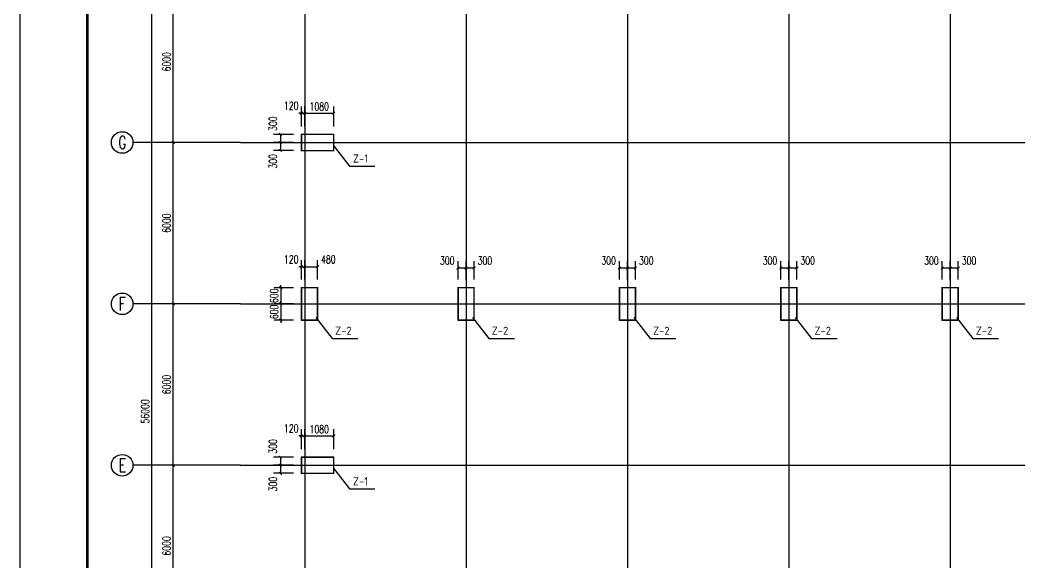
# Model space of a CAD drawing. Extents: x -73672 to 366960, y -527333 to 140666.
# Drawn here: x 177679 to 214822, y -59486 to -39335 of the extents above; entities that cross this region are included whole.
import ezdxf
from ezdxf.enums import TextEntityAlignment as Align

# ---------------------------------------------------------------- set-up
doc = ezdxf.new("R2010")
doc.units = 0
doc.header["$LTSCALE"] = 1000
doc.header["$MEASUREMENT"] = 0
for name, color, linetype in [('AXIS', 3, 'Continuous'), ('AXIS_TEXT', 7, 'Continuous'), ('COLUMN', 9, 'Continuous'), ('NUM', 3, 'Continuous'), ('PUB_TITLE', 4, 'Continuous'), ('建-尺寸', 3, 'Continuous')]:
    doc.layers.add(name, color=color, linetype=linetype)
doc.styles.add('_TCH_AXIS', font='COMPLEX', dxfattribs={"bigfont": 'GBCBIG'})
doc.styles.add('_TCH_DIM_T3', font='SIMPLEX', dxfattribs={"width": 0.705882, "bigfont": 'GBCBIG'})
doc.styles.add('A-DIM_T3', font='SIMPLEX', dxfattribs={"width": 0.705882, "bigfont": 'GBCBIG'})
doc.styles.add('COMPLEX', font='COMPLEX', dxfattribs={"bigfont": 'Tssdchn.shx'})
doc.styles.add('TSSD_Norm', font='Tssdeng.shx', dxfattribs={"bigfont": 'hztxt.shx'})
doc.dimstyles.new('_TCH_ARCH-100', dxfattribs={"dimtxt": 297.5, "dimasz": 100, "dimexe": 250, "dimexo": 300, "dimgap": 100, "dimtad": 1, "dimdec": 0, "dimzin": 0, "dimdsep": 46, "dimtxsty": '_TCH_DIM_T3', "dimblk": 'ARCHTICK', "dimcen": 0.09, "dimclrt": 7, "dimazin": 2, "dimtfac": 1, "dimtdec": 0, "dimtix": 1, "dimtmove": 2, "dimatfit": 3, "dimfxl": 0, "dimtolj": 1, "dimtzin": 0, "dimarcsym": 0})
doc.dimstyles.new('A-DIM-100', dxfattribs={"dimtxt": 297.5, "dimasz": 100, "dimexe": 250, "dimexo": 300, "dimgap": 100, "dimtad": 1, "dimdec": 0, "dimzin": 0, "dimdsep": 46, "dimtxsty": 'A-DIM_T3', "dimblk": 'ARCHTICK', "dimcen": 0.09, "dimclrt": 7, "dimazin": 2, "dimtfac": 1, "dimtdec": 0, "dimtix": 1, "dimtmove": 2, "dimatfit": 3, "dimfxl": 0, "dimtolj": 1, "dimtzin": 0, "dimarcsym": 0})

# ---------------------------------------------------------------- blocks, each defined once
blk = doc.blocks.new('_AXISO')
blk.add_circle((0, 0), 0.5)
at = {"layer": 'AXIS_TEXT', "style": 'COMPLEX'}
blk.add_attdef('A', text='', height=0.56, dxfattribs=at).set_placement((-0.25, -0.28), (0.25, -0.28), align=Align.FIT)
blk = doc.blocks.new('_ArchTick')
at = {"color": 0, "linetype": 'ByBlock', "const_width": 0.4}
blk.add_lwpolyline([(-0.5, -0.5), (0.5, 0.5)], dxfattribs=at)
blk = doc.blocks.new('*D8281')
at = {"layer": 'AXIS', "color": 0, "lineweight": -2}
for p, q in [((185578, -25889), (182328, -25889)), ((182578, -81889), (182578, -25889)), ((185578, -81889), (182328, -81889))]:
    blk.add_line(p, q, dxfattribs=at)
at = {"layer": 'Defpoints', "color": 0}
for p in [(182578, -25889), (185878, -25889), (185878, -81889)]:
    blk.add_point(p, dxfattribs=at)
at = {"layer": 'AXIS', "color": 0, "linetype": 'ByBlock', "lineweight": -2, "xscale": 100, "yscale": 100, "zscale": 100}
for p, rotation in [((182578, -25889), 90), ((182578, -81889), 270)]:
    blk.add_blockref('_ArchTick', p, dxfattribs=dict(at, rotation=rotation))
at = {"layer": 'AXIS', "color": 7, "insert": (182330, -53889), "char_height": 297.5, "attachment_point": 5, "rotation": 90, "style": '_TCH_DIM_T3'}
blk.add_mtext('\\A1;56000', dxfattribs=at)
blk = doc.blocks.new('*D8285')
at = {"layer": 'AXIS', "color": 0, "lineweight": -2}
for p, q in [((185578, -55889), (183128, -55889)), ((183378, -61889), (183378, -55889)), ((185578, -61889), (183128, -61889))]:
    blk.add_line(p, q, dxfattribs=at)
at = {"layer": 'Defpoints', "color": 0}
for p in [(183378, -55889), (185878, -55889), (185878, -61889)]:
    blk.add_point(p, dxfattribs=at)
at = {"layer": 'AXIS', "color": 0, "linetype": 'ByBlock', "lineweight": -2, "xscale": 100, "yscale": 100, "zscale": 100}
for p, rotation in [((183378, -55889), 90), ((183378, -61889), 270)]:
    blk.add_blockref('_ArchTick', p, dxfattribs=dict(at, rotation=rotation))
at = {"layer": 'AXIS', "color": 7, "insert": (183130, -58889), "char_height": 297.5, "attachment_point": 5, "rotation": 90, "style": '_TCH_DIM_T3'}
blk.add_mtext('\\A1;6000', dxfattribs=at)
blk = doc.blocks.new('*D8286')
at = {"layer": 'AXIS', "color": 0, "lineweight": -2}
for p, q in [((185578, -49889), (183128, -49889)), ((183378, -55889), (183378, -49889)), ((185578, -55889), (183128, -55889))]:
    blk.add_line(p, q, dxfattribs=at)
at = {"layer": 'Defpoints', "color": 0}
for p in [(183378, -49889), (185878, -49889), (185878, -55889)]:
    blk.add_point(p, dxfattribs=at)
at = {"layer": 'AXIS', "color": 0, "linetype": 'ByBlock', "lineweight": -2, "xscale": 100, "yscale": 100, "zscale": 100}
for p, rotation in [((183378, -49889), 90), ((183378, -55889), 270)]:
    blk.add_blockref('_ArchTick', p, dxfattribs=dict(at, rotation=rotation))
at = {"layer": 'AXIS', "color": 7, "insert": (183130, -52889), "char_height": 297.5, "attachment_point": 5, "rotation": 90, "style": '_TCH_DIM_T3'}
blk.add_mtext('\\A1;6000', dxfattribs=at)
blk = doc.blocks.new('*D8287')
at = {"layer": 'AXIS', "color": 0, "lineweight": -2}
for p, q in [((185578, -43889), (183128, -43889)), ((183378, -49889), (183378, -43889)), ((185578, -49889), (183128, -49889))]:
    blk.add_line(p, q, dxfattribs=at)
at = {"layer": 'Defpoints', "color": 0}
for p in [(183378, -43889), (185878, -43889), (185878, -49889)]:
    blk.add_point(p, dxfattribs=at)
at = {"layer": 'AXIS', "color": 0, "linetype": 'ByBlock', "lineweight": -2, "xscale": 100, "yscale": 100, "zscale": 100}
for p, rotation in [((183378, -43889), 90), ((183378, -49889), 270)]:
    blk.add_blockref('_ArchTick', p, dxfattribs=dict(at, rotation=rotation))
at = {"layer": 'AXIS', "color": 7, "insert": (183130, -46889), "char_height": 297.5, "attachment_point": 5, "rotation": 90, "style": '_TCH_DIM_T3'}
blk.add_mtext('\\A1;6000', dxfattribs=at)
blk = doc.blocks.new('*D8288')
at = {"layer": 'AXIS', "color": 0, "lineweight": -2}
for p, q in [((185578, -37889), (183128, -37889)), ((183378, -43889), (183378, -37889)), ((185578, -43889), (183128, -43889))]:
    blk.add_line(p, q, dxfattribs=at)
at = {"layer": 'Defpoints', "color": 0}
for p in [(183378, -37889), (185878, -37889), (185878, -43889)]:
    blk.add_point(p, dxfattribs=at)
at = {"layer": 'AXIS', "color": 0, "linetype": 'ByBlock', "lineweight": -2, "xscale": 100, "yscale": 100, "zscale": 100}
for p, rotation in [((183378, -37889), 90), ((183378, -43889), 270)]:
    blk.add_blockref('_ArchTick', p, dxfattribs=dict(at, rotation=rotation))
at = {"layer": 'AXIS', "color": 7, "insert": (183130, -40889), "char_height": 297.5, "attachment_point": 5, "rotation": 90, "style": '_TCH_DIM_T3'}
blk.add_mtext('\\A1;6000', dxfattribs=at)
blk = doc.blocks.new('*D8409')
at = {"layer": 'Defpoints', "color": 0}
for p in [(188264, -42798), (188144, -43589), (188264, -43589)]:
    blk.add_point(p, dxfattribs=at)
at = {"layer": '建-尺寸', "color": 0, "lineweight": -2}
for p, q in [((188144, -43289), (188144, -42548)), ((188264, -43289), (188264, -42548)), ((188144, -42798), (188044, -42798)), ((188144, -42798), (188264, -42798)), ((188264, -42798), (188364, -42798))]:
    blk.add_line(p, q, dxfattribs=at)
at = {"layer": '建-尺寸', "color": 0, "linetype": 'ByBlock', "lineweight": -2, "xscale": 100, "yscale": 100, "zscale": 100}
blk.add_blockref('_ArchTick', (188144, -42798), dxfattribs=at)
at = {"layer": '建-尺寸', "color": 0, "linetype": 'ByBlock', "lineweight": -2, "xscale": 100, "yscale": 100, "zscale": 100, "rotation": 180}
blk.add_blockref('_ArchTick', (188264, -42798), dxfattribs=at)
at = {"layer": '建-尺寸', "color": 7, "insert": (187764, -42523), "char_height": 297.5, "attachment_point": 5, "style": 'A-DIM_T3'}
blk.add_mtext('\\A1;120', dxfattribs=at)
blk = doc.blocks.new('*D8410')
at = {"layer": 'Defpoints', "color": 0}
for p in [(189344, -42798), (188264, -43589), (189344, -43589)]:
    blk.add_point(p, dxfattribs=at)
at = {"layer": '建-尺寸', "color": 0, "lineweight": -2}
for p, q in [((188264, -43289), (188264, -42548)), ((189344, -43289), (189344, -42548)), ((188264, -42798), (189344, -42798))]:
    blk.add_line(p, q, dxfattribs=at)
at = {"layer": '建-尺寸', "color": 0, "linetype": 'ByBlock', "lineweight": -2, "xscale": 100, "yscale": 100, "zscale": 100, "rotation": 180}
blk.add_blockref('_ArchTick', (188264, -42798), dxfattribs=at)
at = {"layer": '建-尺寸', "color": 0, "linetype": 'ByBlock', "lineweight": -2, "xscale": 100, "yscale": 100, "zscale": 100}
blk.add_blockref('_ArchTick', (189344, -42798), dxfattribs=at)
at = {"layer": '建-尺寸', "color": 7, "insert": (188804, -42549), "char_height": 297.5, "attachment_point": 5, "style": 'A-DIM_T3'}
blk.add_mtext('\\A1;1080', dxfattribs=at)
blk = doc.blocks.new('*D8411')
at = {"layer": 'Defpoints', "color": 0}
for p in [(188144, -43589), (187360, -43889), (188144, -43889)]:
    blk.add_point(p, dxfattribs=at)
at = {"layer": '建-尺寸', "color": 0, "lineweight": -2}
for p, q in [((187844, -43589), (187110, -43589)), ((187360, -43589), (187360, -43889)), ((187844, -43889), (187110, -43889))]:
    blk.add_line(p, q, dxfattribs=at)
at = {"layer": '建-尺寸', "color": 0, "linetype": 'ByBlock', "lineweight": -2, "xscale": 100, "yscale": 100, "zscale": 100}
for p, rotation in [((187360, -43589), 90), ((187360, -43889), 270)]:
    blk.add_blockref('_ArchTick', p, dxfattribs=dict(at, rotation=rotation))
at = {"layer": '建-尺寸', "color": 7, "insert": (187085, -43189), "char_height": 297.5, "attachment_point": 5, "rotation": 90, "style": 'A-DIM_T3'}
blk.add_mtext('\\A1;300', dxfattribs=at)
blk = doc.blocks.new('*D8412')
at = {"layer": 'Defpoints', "color": 0}
for p in [(187360, -44189), (188144, -43889), (188144, -44189)]:
    blk.add_point(p, dxfattribs=at)
at = {"layer": '建-尺寸', "color": 0, "lineweight": -2}
for p, q in [((187844, -43889), (187110, -43889)), ((187844, -44189), (187110, -44189)), ((187360, -43889), (187360, -44189))]:
    blk.add_line(p, q, dxfattribs=at)
at = {"layer": '建-尺寸', "color": 0, "linetype": 'ByBlock', "lineweight": -2, "xscale": 100, "yscale": 100, "zscale": 100}
for p, rotation in [((187360, -43889), 90), ((187360, -44189), 270)]:
    blk.add_blockref('_ArchTick', p, dxfattribs=dict(at, rotation=rotation))
at = {"layer": '建-尺寸', "color": 7, "insert": (187085, -44589), "char_height": 297.5, "attachment_point": 5, "rotation": 90, "style": 'A-DIM_T3'}
blk.add_mtext('\\A1;300', dxfattribs=at)
blk = doc.blocks.new('*D8413')
at = {"layer": 'Defpoints', "color": 0}
for p in [(188264, -54798), (188144, -55589), (188264, -55589)]:
    blk.add_point(p, dxfattribs=at)
at = {"layer": '建-尺寸', "color": 0, "lineweight": -2}
for p, q in [((188144, -55289), (188144, -54548)), ((188264, -55289), (188264, -54548)), ((188144, -54798), (188044, -54798)), ((188144, -54798), (188264, -54798)), ((188264, -54798), (188364, -54798))]:
    blk.add_line(p, q, dxfattribs=at)
at = {"layer": '建-尺寸', "color": 0, "linetype": 'ByBlock', "lineweight": -2, "xscale": 100, "yscale": 100, "zscale": 100}
blk.add_blockref('_ArchTick', (188144, -54798), dxfattribs=at)
at = {"layer": '建-尺寸', "color": 0, "linetype": 'ByBlock', "lineweight": -2, "xscale": 100, "yscale": 100, "zscale": 100, "rotation": 180}
blk.add_blockref('_ArchTick', (188264, -54798), dxfattribs=at)
at = {"layer": '建-尺寸', "color": 7, "insert": (187764, -54523), "char_height": 297.5, "attachment_point": 5, "style": 'A-DIM_T3'}
blk.add_mtext('\\A1;120', dxfattribs=at)
blk = doc.blocks.new('*D8414')
at = {"layer": 'Defpoints', "color": 0}
for p in [(189344, -54798), (188264, -55589), (189344, -55589)]:
    blk.add_point(p, dxfattribs=at)
at = {"layer": '建-尺寸', "color": 0, "lineweight": -2}
for p, q in [((188264, -55289), (188264, -54548)), ((189344, -55289), (189344, -54548)), ((188264, -54798), (189344, -54798))]:
    blk.add_line(p, q, dxfattribs=at)
at = {"layer": '建-尺寸', "color": 0, "linetype": 'ByBlock', "lineweight": -2, "xscale": 100, "yscale": 100, "zscale": 100, "rotation": 180}
blk.add_blockref('_ArchTick', (188264, -54798), dxfattribs=at)
at = {"layer": '建-尺寸', "color": 0, "linetype": 'ByBlock', "lineweight": -2, "xscale": 100, "yscale": 100, "zscale": 100}
blk.add_blockref('_ArchTick', (189344, -54798), dxfattribs=at)
at = {"layer": '建-尺寸', "color": 7, "insert": (188804, -54549), "char_height": 297.5, "attachment_point": 5, "style": 'A-DIM_T3'}
blk.add_mtext('\\A1;1080', dxfattribs=at)
blk = doc.blocks.new('*D8415')
at = {"layer": 'Defpoints', "color": 0}
for p in [(188144, -55589), (187360, -55889), (188144, -55889)]:
    blk.add_point(p, dxfattribs=at)
at = {"layer": '建-尺寸', "color": 0, "lineweight": -2}
for p, q in [((187844, -55589), (187110, -55589)), ((187360, -55589), (187360, -55889)), ((187844, -55889), (187110, -55889))]:
    blk.add_line(p, q, dxfattribs=at)
at = {"layer": '建-尺寸', "color": 0, "linetype": 'ByBlock', "lineweight": -2, "xscale": 100, "yscale": 100, "zscale": 100}
for p, rotation in [((187360, -55589), 90), ((187360, -55889), 270)]:
    blk.add_blockref('_ArchTick', p, dxfattribs=dict(at, rotation=rotation))
at = {"layer": '建-尺寸', "color": 7, "insert": (187085, -55189), "char_height": 297.5, "attachment_point": 5, "rotation": 90, "style": 'A-DIM_T3'}
blk.add_mtext('\\A1;300', dxfattribs=at)
blk = doc.blocks.new('*D8416')
at = {"layer": 'Defpoints', "color": 0}
for p in [(188144, -55889), (187360, -56189), (188144, -56189)]:
    blk.add_point(p, dxfattribs=at)
at = {"layer": '建-尺寸', "color": 0, "lineweight": -2}
for p, q in [((187844, -55889), (187110, -55889)), ((187360, -55889), (187360, -56189)), ((187844, -56189), (187110, -56189))]:
    blk.add_line(p, q, dxfattribs=at)
at = {"layer": '建-尺寸', "color": 0, "linetype": 'ByBlock', "lineweight": -2, "xscale": 100, "yscale": 100, "zscale": 100}
for p, rotation in [((187360, -55889), 90), ((187360, -56189), 270)]:
    blk.add_blockref('_ArchTick', p, dxfattribs=dict(at, rotation=rotation))
at = {"layer": '建-尺寸', "color": 7, "insert": (187085, -56589), "char_height": 297.5, "attachment_point": 5, "rotation": 90, "style": 'A-DIM_T3'}
blk.add_mtext('\\A1;300', dxfattribs=at)
blk = doc.blocks.new('*D8449')
at = {"layer": 'Defpoints', "color": 0}
for p in [(188264, -48509), (188144, -49289), (188264, -49289)]:
    blk.add_point(p, dxfattribs=at)
at = {"layer": '建-尺寸', "color": 0, "lineweight": -2}
for p, q in [((188144, -48989), (188144, -48259)), ((188264, -48989), (188264, -48259)), ((188144, -48509), (188044, -48509)), ((188144, -48509), (188264, -48509)), ((188264, -48509), (188364, -48509))]:
    blk.add_line(p, q, dxfattribs=at)
at = {"layer": '建-尺寸', "color": 0, "linetype": 'ByBlock', "lineweight": -2, "xscale": 100, "yscale": 100, "zscale": 100}
blk.add_blockref('_ArchTick', (188144, -48509), dxfattribs=at)
at = {"layer": '建-尺寸', "color": 0, "linetype": 'ByBlock', "lineweight": -2, "xscale": 100, "yscale": 100, "zscale": 100, "rotation": 180}
blk.add_blockref('_ArchTick', (188264, -48509), dxfattribs=at)
at = {"layer": '建-尺寸', "color": 7, "insert": (187764, -48234), "char_height": 297.5, "attachment_point": 5, "style": 'A-DIM_T3'}
blk.add_mtext('\\A1;120', dxfattribs=at)
blk = doc.blocks.new('*D8450')
at = {"layer": 'Defpoints', "color": 0}
for p in [(188744, -48509), (188264, -49289), (188744, -49289)]:
    blk.add_point(p, dxfattribs=at)
at = {"layer": '建-尺寸', "color": 0, "lineweight": -2}
for p, q in [((188264, -48989), (188264, -48259)), ((188744, -48989), (188744, -48259)), ((188264, -48509), (188744, -48509))]:
    blk.add_line(p, q, dxfattribs=at)
at = {"layer": '建-尺寸', "color": 0, "linetype": 'ByBlock', "lineweight": -2, "xscale": 100, "yscale": 100, "zscale": 100, "rotation": 180}
blk.add_blockref('_ArchTick', (188264, -48509), dxfattribs=at)
at = {"layer": '建-尺寸', "color": 0, "linetype": 'ByBlock', "lineweight": -2, "xscale": 100, "yscale": 100, "zscale": 100}
blk.add_blockref('_ArchTick', (188744, -48509), dxfattribs=at)
at = {"layer": '建-尺寸', "color": 7, "insert": (189144, -48234), "char_height": 297.5, "attachment_point": 5, "style": 'A-DIM_T3'}
blk.add_mtext('\\A1;480', dxfattribs=at)
blk = doc.blocks.new('*D8451')
at = {"layer": 'Defpoints', "color": 0}
for p in [(188144, -49289), (187374, -49889), (188144, -49889)]:
    blk.add_point(p, dxfattribs=at)
at = {"layer": '建-尺寸', "color": 0, "lineweight": -2}
for p, q in [((187844, -49289), (187124, -49289)), ((187374, -49289), (187374, -49189)), ((187374, -49289), (187374, -49889)), ((187844, -49889), (187124, -49889)), ((187374, -49889), (187374, -49989))]:
    blk.add_line(p, q, dxfattribs=at)
at = {"layer": '建-尺寸', "color": 0, "linetype": 'ByBlock', "lineweight": -2, "xscale": 100, "yscale": 100, "zscale": 100}
for p, rotation in [((187374, -49289), 270), ((187374, -49889), 90)]:
    blk.add_blockref('_ArchTick', p, dxfattribs=dict(at, rotation=rotation))
at = {"layer": '建-尺寸', "color": 7, "insert": (187125, -49589), "char_height": 297.5, "attachment_point": 5, "rotation": 90, "style": 'A-DIM_T3'}
blk.add_mtext('\\A1;600', dxfattribs=at)
blk = doc.blocks.new('*D8452')
at = {"layer": 'Defpoints', "color": 0}
for p in [(188144, -49889), (187374, -50489), (188144, -50489)]:
    blk.add_point(p, dxfattribs=at)
at = {"layer": '建-尺寸', "color": 0, "lineweight": -2}
for p, q in [((187844, -49889), (187124, -49889)), ((187374, -49889), (187374, -49789)), ((187374, -49889), (187374, -50489)), ((187844, -50489), (187124, -50489)), ((187374, -50489), (187374, -50589))]:
    blk.add_line(p, q, dxfattribs=at)
at = {"layer": '建-尺寸', "color": 0, "linetype": 'ByBlock', "lineweight": -2, "xscale": 100, "yscale": 100, "zscale": 100}
for p, rotation in [((187374, -49889), 270), ((187374, -50489), 90)]:
    blk.add_blockref('_ArchTick', p, dxfattribs=dict(at, rotation=rotation))
at = {"layer": '建-尺寸', "color": 7, "insert": (187125, -50189), "char_height": 297.5, "attachment_point": 5, "rotation": 90, "style": 'A-DIM_T3'}
blk.add_mtext('\\A1;600', dxfattribs=at)
blk = doc.blocks.new('*D8453')
at = {"layer": 'Defpoints', "color": 0}
for p in [(194264, -48556), (194264, -49289), (194564, -49289)]:
    blk.add_point(p, dxfattribs=at)
at = {"layer": '建-尺寸', "color": 0, "lineweight": -2}
for p, q in [((194264, -48989), (194264, -48306)), ((194564, -48556), (194264, -48556)), ((194564, -48989), (194564, -48306))]:
    blk.add_line(p, q, dxfattribs=at)
at = {"layer": '建-尺寸', "color": 0, "linetype": 'ByBlock', "lineweight": -2, "xscale": 100, "yscale": 100, "zscale": 100, "rotation": 180}
blk.add_blockref('_ArchTick', (194264, -48556), dxfattribs=at)
at = {"layer": '建-尺寸', "color": 0, "linetype": 'ByBlock', "lineweight": -2, "xscale": 100, "yscale": 100, "zscale": 100}
blk.add_blockref('_ArchTick', (194564, -48556), dxfattribs=at)
at = {"layer": '建-尺寸', "color": 7, "insert": (194964, -48281), "char_height": 297.5, "attachment_point": 5, "style": 'A-DIM_T3'}
blk.add_mtext('\\A1;300', dxfattribs=at)
blk = doc.blocks.new('*D8454')
at = {"layer": 'Defpoints', "color": 0}
for p in [(193964, -48556), (193964, -49289), (194264, -49289)]:
    blk.add_point(p, dxfattribs=at)
at = {"layer": '建-尺寸', "color": 0, "lineweight": -2}
for p, q in [((193964, -48989), (193964, -48306)), ((194264, -48556), (193964, -48556)), ((194264, -48989), (194264, -48306))]:
    blk.add_line(p, q, dxfattribs=at)
at = {"layer": '建-尺寸', "color": 0, "linetype": 'ByBlock', "lineweight": -2, "xscale": 100, "yscale": 100, "zscale": 100, "rotation": 180}
blk.add_blockref('_ArchTick', (193964, -48556), dxfattribs=at)
at = {"layer": '建-尺寸', "color": 0, "linetype": 'ByBlock', "lineweight": -2, "xscale": 100, "yscale": 100, "zscale": 100}
blk.add_blockref('_ArchTick', (194264, -48556), dxfattribs=at)
at = {"layer": '建-尺寸', "color": 7, "insert": (193564, -48281), "char_height": 297.5, "attachment_point": 5, "style": 'A-DIM_T3'}
blk.add_mtext('\\A1;300', dxfattribs=at)
blk = doc.blocks.new('*D8455')
at = {"layer": 'Defpoints', "color": 0}
for p in [(206264, -48556), (206264, -49289), (206564, -49289)]:
    blk.add_point(p, dxfattribs=at)
at = {"layer": '建-尺寸', "color": 0, "lineweight": -2}
for p, q in [((206264, -48989), (206264, -48306)), ((206564, -48556), (206264, -48556)), ((206564, -48989), (206564, -48306))]:
    blk.add_line(p, q, dxfattribs=at)
at = {"layer": '建-尺寸', "color": 0, "linetype": 'ByBlock', "lineweight": -2, "xscale": 100, "yscale": 100, "zscale": 100, "rotation": 180}
blk.add_blockref('_ArchTick', (206264, -48556), dxfattribs=at)
at = {"layer": '建-尺寸', "color": 0, "linetype": 'ByBlock', "lineweight": -2, "xscale": 100, "yscale": 100, "zscale": 100}
blk.add_blockref('_ArchTick', (206564, -48556), dxfattribs=at)
at = {"layer": '建-尺寸', "color": 7, "insert": (206964, -48281), "char_height": 297.5, "attachment_point": 5, "style": 'A-DIM_T3'}
blk.add_mtext('\\A1;300', dxfattribs=at)
blk = doc.blocks.new('*D8456')
at = {"layer": 'Defpoints', "color": 0}
for p in [(205964, -48556), (205964, -49289), (206264, -49289)]:
    blk.add_point(p, dxfattribs=at)
at = {"layer": '建-尺寸', "color": 0, "lineweight": -2}
for p, q in [((205964, -48989), (205964, -48306)), ((206264, -48556), (205964, -48556)), ((206264, -48989), (206264, -48306))]:
    blk.add_line(p, q, dxfattribs=at)
at = {"layer": '建-尺寸', "color": 0, "linetype": 'ByBlock', "lineweight": -2, "xscale": 100, "yscale": 100, "zscale": 100, "rotation": 180}
blk.add_blockref('_ArchTick', (205964, -48556), dxfattribs=at)
at = {"layer": '建-尺寸', "color": 0, "linetype": 'ByBlock', "lineweight": -2, "xscale": 100, "yscale": 100, "zscale": 100}
blk.add_blockref('_ArchTick', (206264, -48556), dxfattribs=at)
at = {"layer": '建-尺寸', "color": 7, "insert": (205564, -48281), "char_height": 297.5, "attachment_point": 5, "style": 'A-DIM_T3'}
blk.add_mtext('\\A1;300', dxfattribs=at)
blk = doc.blocks.new('*D8457')
at = {"layer": 'Defpoints', "color": 0}
for p in [(200264, -48556), (200264, -49289), (200564, -49289)]:
    blk.add_point(p, dxfattribs=at)
at = {"layer": '建-尺寸', "color": 0, "lineweight": -2}
for p, q in [((200264, -48989), (200264, -48306)), ((200564, -48556), (200264, -48556)), ((200564, -48989), (200564, -48306))]:
    blk.add_line(p, q, dxfattribs=at)
at = {"layer": '建-尺寸', "color": 0, "linetype": 'ByBlock', "lineweight": -2, "xscale": 100, "yscale": 100, "zscale": 100, "rotation": 180}
blk.add_blockref('_ArchTick', (200264, -48556), dxfattribs=at)
at = {"layer": '建-尺寸', "color": 0, "linetype": 'ByBlock', "lineweight": -2, "xscale": 100, "yscale": 100, "zscale": 100}
blk.add_blockref('_ArchTick', (200564, -48556), dxfattribs=at)
at = {"layer": '建-尺寸', "color": 7, "insert": (200964, -48281), "char_height": 297.5, "attachment_point": 5, "style": 'A-DIM_T3'}
blk.add_mtext('\\A1;300', dxfattribs=at)
blk = doc.blocks.new('*D8458')
at = {"layer": 'Defpoints', "color": 0}
for p in [(199964, -48556), (199964, -49289), (200264, -49289)]:
    blk.add_point(p, dxfattribs=at)
at = {"layer": '建-尺寸', "color": 0, "lineweight": -2}
for p, q in [((199964, -48989), (199964, -48306)), ((200264, -48556), (199964, -48556)), ((200264, -48989), (200264, -48306))]:
    blk.add_line(p, q, dxfattribs=at)
at = {"layer": '建-尺寸', "color": 0, "linetype": 'ByBlock', "lineweight": -2, "xscale": 100, "yscale": 100, "zscale": 100, "rotation": 180}
blk.add_blockref('_ArchTick', (199964, -48556), dxfattribs=at)
at = {"layer": '建-尺寸', "color": 0, "linetype": 'ByBlock', "lineweight": -2, "xscale": 100, "yscale": 100, "zscale": 100}
blk.add_blockref('_ArchTick', (200264, -48556), dxfattribs=at)
at = {"layer": '建-尺寸', "color": 7, "insert": (199564, -48281), "char_height": 297.5, "attachment_point": 5, "style": 'A-DIM_T3'}
blk.add_mtext('\\A1;300', dxfattribs=at)
blk = doc.blocks.new('*D8459')
at = {"layer": 'Defpoints', "color": 0}
for p in [(212264, -48556), (212264, -49289), (212564, -49289)]:
    blk.add_point(p, dxfattribs=at)
at = {"layer": '建-尺寸', "color": 0, "lineweight": -2}
for p, q in [((212264, -48989), (212264, -48306)), ((212564, -48556), (212264, -48556)), ((212564, -48989), (212564, -48306))]:
    blk.add_line(p, q, dxfattribs=at)
at = {"layer": '建-尺寸', "color": 0, "linetype": 'ByBlock', "lineweight": -2, "xscale": 100, "yscale": 100, "zscale": 100, "rotation": 180}
blk.add_blockref('_ArchTick', (212264, -48556), dxfattribs=at)
at = {"layer": '建-尺寸', "color": 0, "linetype": 'ByBlock', "lineweight": -2, "xscale": 100, "yscale": 100, "zscale": 100}
blk.add_blockref('_ArchTick', (212564, -48556), dxfattribs=at)
at = {"layer": '建-尺寸', "color": 7, "insert": (212964, -48281), "char_height": 297.5, "attachment_point": 5, "style": 'A-DIM_T3'}
blk.add_mtext('\\A1;300', dxfattribs=at)
blk = doc.blocks.new('*D8460')
at = {"layer": 'Defpoints', "color": 0}
for p in [(211964, -48556), (211964, -49289), (212264, -49289)]:
    blk.add_point(p, dxfattribs=at)
at = {"layer": '建-尺寸', "color": 0, "lineweight": -2}
for p, q in [((211964, -48989), (211964, -48306)), ((212264, -48556), (211964, -48556)), ((212264, -48989), (212264, -48306))]:
    blk.add_line(p, q, dxfattribs=at)
at = {"layer": '建-尺寸', "color": 0, "linetype": 'ByBlock', "lineweight": -2, "xscale": 100, "yscale": 100, "zscale": 100, "rotation": 180}
blk.add_blockref('_ArchTick', (211964, -48556), dxfattribs=at)
at = {"layer": '建-尺寸', "color": 0, "linetype": 'ByBlock', "lineweight": -2, "xscale": 100, "yscale": 100, "zscale": 100}
blk.add_blockref('_ArchTick', (212264, -48556), dxfattribs=at)
at = {"layer": '建-尺寸', "color": 7, "insert": (211564, -48281), "char_height": 297.5, "attachment_point": 5, "style": 'A-DIM_T3'}
blk.add_mtext('\\A1;300', dxfattribs=at)

msp = doc.modelspace()

# ---------------------------------------------------------------- linework, layer by layer
at = {"color": 1}
for p, q in [((188264.15, -24236.64), (188264.15, -84710.49)), ((194264.15, -24236.64), (194264.15, -84710.49)), ((200264.15, -24236.64), (200264.15, -84710.49)), ((206264.15, -24236.64), (206264.15, -84710.49)), ((212264.15, -24236.64), (212264.15, -84710.49)), ((185878.49, -43888.84), (304648.09, -43888.84)), ((185878.49, -49888.84), (304648.09, -49888.84)), ((185878.49, -55888.84), (304648.09, -55888.84))]:
    msp.add_line(p, q, dxfattribs=at)
at = {"color": 0}
for p, q in [((189320.33, -43989.46), (189924.06, -44767.6)), ((189924.06, -44767.6), (190876.61, -44767.6)), ((188683.36, -50393.25), (189287.09, -51171.38)), ((194503.36, -50393.25), (195107.09, -51171.38)), ((200503.36, -50393.25), (201107.09, -51171.38)), ((206503.36, -50393.25), (207107.09, -51171.38)), ((212503.36, -50393.25), (213107.09, -51171.38)), ((189287.09, -51171.38), (190239.63, -51171.38)), ((195107.09, -51171.38), (196059.63, -51171.38)), ((201107.09, -51171.38), (202059.63, -51171.38)), ((207107.09, -51171.38), (208059.63, -51171.38)), ((213107.09, -51171.38), (214059.63, -51171.38)), ((189320.33, -55989.46), (189924.06, -56767.6)), ((189924.06, -56767.6), (190876.61, -56767.6))]:
    msp.add_line(p, q, dxfattribs=at)
at = {"color": 0, "const_width": 50}
for points in [[(188144.15, -44188.84), (188144.15, -43588.84), (189344.15, -43588.84), (189344.15, -44188.84), (188144.15, -44188.84)], [(188144.15, -49288.84), (188144.15, -50488.84), (188744.15, -50488.84), (188744.15, -49288.84), (188144.15, -49288.84)], [(193964.15, -49288.84), (193964.15, -50488.84), (194564.15, -50488.84), (194564.15, -49288.84), (193964.15, -49288.84)], [(199964.15, -49288.84), (199964.15, -50488.84), (200564.15, -50488.84), (200564.15, -49288.84), (199964.15, -49288.84)], [(205964.15, -49288.84), (205964.15, -50488.84), (206564.15, -50488.84), (206564.15, -49288.84), (205964.15, -49288.84)], [(211964.15, -49288.84), (211964.15, -50488.84), (212564.15, -50488.84), (212564.15, -49288.84), (211964.15, -49288.84)], [(188144.15, -56188.84), (188144.15, -55588.84), (189344.15, -55588.84), (189344.15, -56188.84), (188144.15, -56188.84)]]:
    msp.add_lwpolyline(points, dxfattribs=at)
at = {"layer": 'AXIS'}
for p, q in [((185878.49, -43888.84), (181878.49, -43888.84)), ((185878.49, -49888.84), (181878.49, -49888.84)), ((185878.49, -55888.84), (181878.49, -55888.84))]:
    msp.add_line(p, q, dxfattribs=at)
at = {"layer": 'COLUMN'}
for points in [[(188144.15, -43588.84), (188144.15, -44188.84), (189344.15, -44188.84), (189344.15, -43588.84)], [(188744.15, -49288.84), (188144.15, -49288.84), (188144.15, -50488.84), (188744.15, -50488.84)], [(194564.15, -49288.84), (193964.15, -49288.84), (193964.15, -50488.84), (194564.15, -50488.84)], [(200564.15, -49288.84), (199964.15, -49288.84), (199964.15, -50488.84), (200564.15, -50488.84)], [(206564.15, -49288.84), (205964.15, -49288.84), (205964.15, -50488.84), (206564.15, -50488.84)], [(212564.15, -49288.84), (211964.15, -49288.84), (211964.15, -50488.84), (212564.15, -50488.84)], [(188144.15, -55588.84), (188144.15, -56188.84), (189344.15, -56188.84), (189344.15, -55588.84)]]:
    msp.add_lwpolyline(points, close=True, dxfattribs=at)
at = {"layer": 'PUB_TITLE'}
msp.add_lwpolyline([(177678.75, -102317.87), (326378.75, -102317.87), (326378.75, -18217.87), (177678.75, -18217.87)], close=True, dxfattribs=at)
at = {"layer": 'PUB_TITLE', "const_width": 100}
msp.add_lwpolyline([(180178.75, -101317.87), (325378.75, -101317.87), (325378.75, -19217.87), (180178.75, -19217.87)], close=True, dxfattribs=at)

# ---------------------------------------------------------------- block references
at = {"layer": 'AXIS'}
ref = msp.add_blockref('_AXISO', (181478.49, -43888.84), dxfattribs=dict(at, xscale=800, yscale=800, zscale=800))
ref.add_attrib('A', 'G', (181333.55, -44128.4), dxfattribs={"color": 7, "height": 479.13, "style": '_TCH_AXIS', "width": 0.705882})
ref = msp.add_blockref('_AXISO', (181478.49, -49888.84), dxfattribs=dict(at, xscale=800, yscale=800, zscale=800))
ref.add_attrib('A', 'F', (181345.87, -50135.43), dxfattribs={"color": 7, "height": 493.2, "style": '_TCH_AXIS', "width": 0.705882})
ref = msp.add_blockref('_AXISO', (181478.49, -55888.84), dxfattribs=dict(at, xscale=800, yscale=800, zscale=800))
ref.add_attrib('A', 'E', (181345.87, -56135.43), dxfattribs={"color": 7, "height": 493.2, "style": '_TCH_AXIS', "width": 0.705882})

# ---------------------------------------------------------------- texts
at = {"layer": 'NUM', "style": 'TSSD_Norm'}
for s, p in [('Z-1', (190340.24, -44634.68)), ('Z-2', (189703.27, -51038.46)), ('Z-2', (195523.27, -51038.46)), ('Z-2', (201523.27, -51038.46)), ('Z-2', (207523.27, -51038.46)), ('Z-2', (213523.27, -51038.46)), ('Z-1', (190340.24, -56634.68))]:
    msp.add_text(s, height=300, dxfattribs=at).set_placement(p, align=Align.CENTER)

# ---------------------------------------------------------------- dimensions: what is measured, and where the dimension line sits
at = {"layer": 'AXIS'}
for p1, p2, distance, picture, middle in [((185878.49, -81888.84), (185878.49, -25888.84), 3300, '*D8281', (182329.74, -53888.84)), ((185878.49, -43888.84), (185878.49, -37888.84), 2500, '*D8288', (183129.74, -40888.84)), ((185878.49, -49888.84), (185878.49, -43888.84), 2500, '*D8287', (183129.74, -46888.84)), ((185878.49, -55888.84), (185878.49, -49888.84), 2500, '*D8286', (183129.74, -52888.84)), ((185878.49, -61888.84), (185878.49, -55888.84), 2500, '*D8285', (183129.74, -58888.84))]:
    dim = msp.add_aligned_dim(p1=p1, p2=p2, distance=distance, dimstyle='_TCH_ARCH-100', dxfattribs=at)
    dim.commit()
    dim.dimension.update_dxf_attribs({"geometry": picture, "text_midpoint": middle})
at = {"layer": '建-尺寸', "color": 0}
for base, p1, p2, angle, picture, middle in [((188264.15, -42797.62), (188144.15, -43588.84), (188264.15, -43588.84), 0, '*D8409', (187764.15, -42522.62)), ((187360.12, -43888.84), (188144.15, -43588.84), (188144.15, -43888.84), 270, '*D8411', (187085.12, -43188.84)), ((187360.12, -44188.84), (188144.15, -43888.84), (188144.15, -44188.84), 270, '*D8412', (187085.12, -44588.84)), ((188264.15, -48508.76), (188144.15, -49288.84), (188264.15, -49288.84), 0, '*D8449', (187764.15, -48233.76)), ((188744.15, -48508.76), (188264.15, -49288.84), (188744.15, -49288.84), 0, '*D8450', (189144.15, -48233.76)), ((193964.15, -48556.45), (194264.15, -49288.84), (193964.15, -49288.84), 180, '*D8454', (193564.15, -48281.45)), ((194264.15, -48556.45), (194564.15, -49288.84), (194264.15, -49288.84), 180, '*D8453', (194964.15, -48281.45)), ((199964.15, -48556.45), (200264.15, -49288.84), (199964.15, -49288.84), 180, '*D8458', (199564.15, -48281.45)), ((200264.15, -48556.45), (200564.15, -49288.84), (200264.15, -49288.84), 180, '*D8457', (200964.15, -48281.45)), ((205964.15, -48556.45), (206264.15, -49288.84), (205964.15, -49288.84), 180, '*D8456', (205564.15, -48281.45)), ((206264.15, -48556.45), (206564.15, -49288.84), (206264.15, -49288.84), 180, '*D8455', (206964.15, -48281.45)), ((211964.15, -48556.45), (212264.15, -49288.84), (211964.15, -49288.84), 180, '*D8460', (211564.15, -48281.45)), ((212264.15, -48556.45), (212564.15, -49288.84), (212264.15, -49288.84), 180, '*D8459', (212964.15, -48281.45)), ((188264.15, -54797.62), (188144.15, -55588.84), (188264.15, -55588.84), 0, '*D8413', (187764.15, -54522.62)), ((187360.12, -55888.84), (188144.15, -55588.84), (188144.15, -55888.84), 270, '*D8415', (187085.12, -55188.84)), ((187360.12, -56188.84), (188144.15, -55888.84), (188144.15, -56188.84), 270, '*D8416', (187085.12, -56588.84))]:
    dim = msp.add_linear_dim(base=base, p1=p1, p2=p2, angle=angle, dimstyle='A-DIM-100', dxfattribs=at)
    dim.commit()
    dim.dimension.update_dxf_attribs({"geometry": picture, "text_midpoint": middle, "dimtype": 161})
for p1, p2, distance, picture, middle in [((188264.15, -43588.84), (189344.15, -43588.84), 791.21, '*D8410', (188804.15, -42548.87)), ((188144.15, -49288.84), (188144.15, -49888.84), -770.05, '*D8451', (187125.35, -49588.84)), ((188144.15, -49888.84), (188144.15, -50488.84), -770.05, '*D8452', (187125.35, -50188.84)), ((188264.15, -55588.84), (189344.15, -55588.84), 791.21, '*D8414', (188804.15, -54548.87))]:
    dim = msp.add_aligned_dim(p1=p1, p2=p2, distance=distance, dimstyle='A-DIM-100', dxfattribs=at)
    dim.commit()
    dim.dimension.update_dxf_attribs({"geometry": picture, "text_midpoint": middle})

doc.saveas('drawing.dxf')
